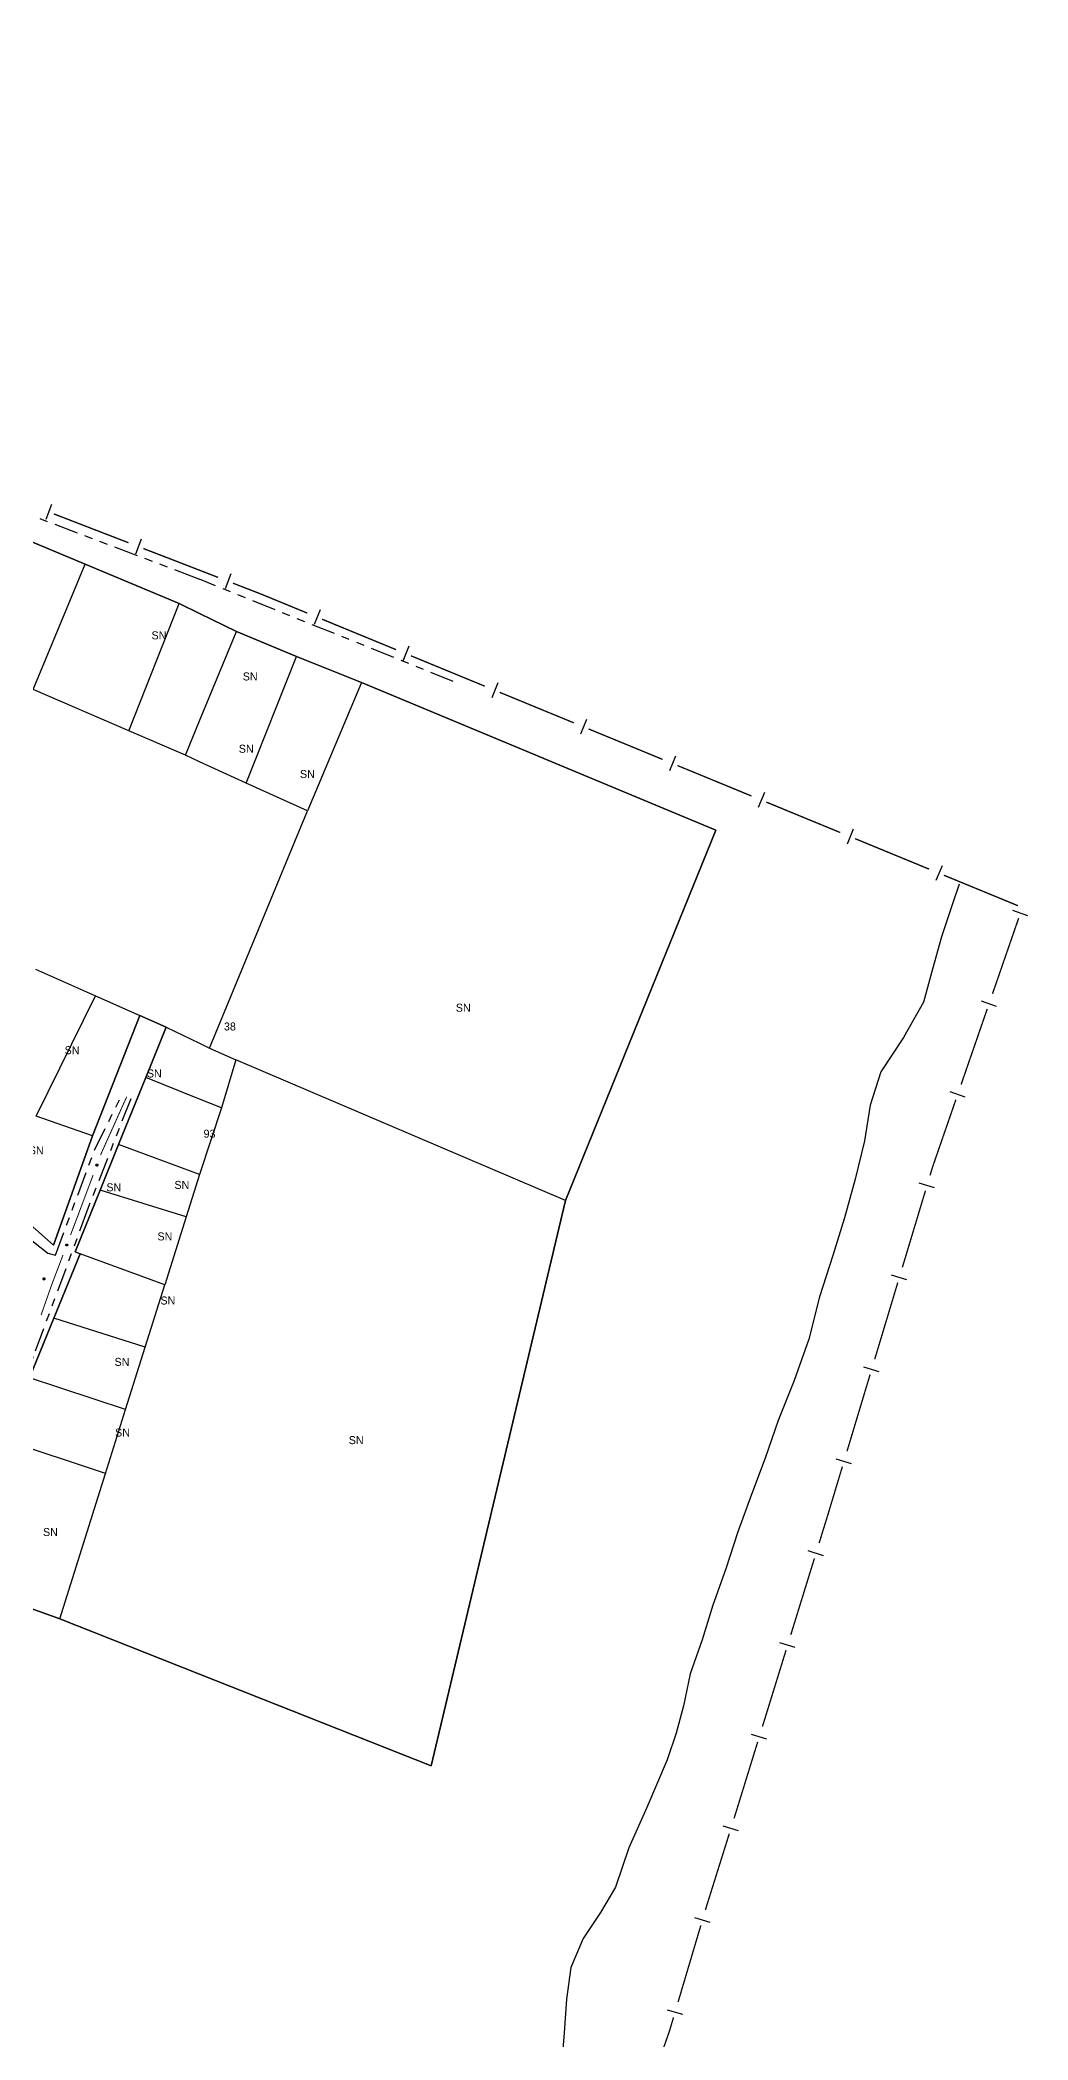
# Model space of a CAD drawing. Extents: x 204373 to 205952, y 4873300 to 4875179.
# Drawn here: x 205766.9 to 205951.9, y 4874047.8 to 4874422.8 of the extents above; entities that cross this region are included whole.
import ezdxf
from ezdxf.enums import TextEntityAlignment as Align

# ---------------------------------------------------------------- set-up
doc = ezdxf.new("R2010")
doc.units = 0
doc.header["$LTSCALE"] = 1.5
doc.header["$MEASUREMENT"] = 0
doc.linetypes.add('TRACO_25', pattern=[8, 3, -1, 1, -1, 1, -1])
for name, color, linetype in [('CD_MALHA_LOTES', 7, 'CONTINUOUS'), ('HD-CURSO-PERENE', 170, 'CONTINUOUS'), ('LM-LIM-SETORES-BAIRROS', 250, 'CONTINUOUS'), ('RU-QUADRA', 220, 'CONTINUOUS'), ('SV-EIXO-RUA-N-PAV', 6, 'CONTINUOUS'), ('SV-RUA-NAO-PAV', 7, 'CONTINUOUS'), ('Th_NmrPort', 1, 'CONTINUOUS')]:
    doc.layers.add(name, color=color, linetype=linetype)

msp = doc.modelspace()

# ---------------------------------------------------------------- linework, layer by layer
at = {"layer": 'CD_MALHA_LOTES', "linetype": 'Continuous', "flags": 128}
for points in [[(205748.847048, 4874335.572142), (205775.328876, 4874324.505637)], [(205765.596145, 4874301.02252), (205775.328876, 4874324.505637)], [(205775.328876, 4874324.505637), (205792.925296, 4874317.15226)], [(205783.467425, 4874293.291082), (205792.925296, 4874317.15226)], [(205792.925296, 4874317.15226), (205796.749621, 4874315.269875)], [(205796.749621, 4874315.269875), (205803.665838, 4874311.865618)], [(205796.749256, 4874295.122635), (205803.665838, 4874311.865618)], [(205803.665838, 4874311.865618), (205814.913735, 4874307.211316)], [(205805.475844, 4874283.42266), (205814.913735, 4874307.211316)], [(205814.913735, 4874307.211316), (205827.066636, 4874302.298441)], [(205827.066636, 4874302.298441), (205816.982314, 4874278.251213)], [(205827.066636, 4874302.298441), (205893.455087, 4874274.6312)], [(205783.467425, 4874293.291082), (205765.596145, 4874301.02252)], [(205794.093574, 4874288.694019), (205796.749256, 4874295.122635)], [(205794.093574, 4874288.694019), (205783.467425, 4874293.291082)], [(205796.749118, 4874287.464183), (205794.093574, 4874288.694019)], [(205805.475844, 4874283.42266), (205796.749118, 4874287.464183)], [(205816.982314, 4874278.251213), (205805.475844, 4874283.42266)], [(205798.623677, 4874233.776768), (205816.982314, 4874278.251213)], [(205893.455087, 4874274.6312), (205865.2707, 4874205.204524)], [(205766.015629, 4874248.590016), (205777.267376, 4874243.582669)], [(205766.131482, 4874221.044875), (205777.267376, 4874243.582669)], [(205777.267376, 4874243.582669), (205785.556139, 4874239.893935)], [(205785.556139, 4874239.893935), (205776.69611, 4874217.342319)], [(205790.474599, 4874237.705081), (205785.556139, 4874239.893935)], [(205786.651415, 4874228.249912), (205790.474599, 4874237.705081)], [(205790.474599, 4874237.705081), (205796.748163, 4874234.680871)], [(205796.748163, 4874234.680871), (205798.623677, 4874233.776768)], [(205798.623677, 4874233.776768), (205803.536552, 4874231.578904)], [(205803.536552, 4874231.578904), (205800.832926, 4874222.577565)], [(205865.2707, 4874205.204524), (205803.536552, 4874231.578904)], [(205781.592609, 4874215.73891), (205786.651415, 4874228.249912)], [(205796.747973, 4874224.211472), (205786.651415, 4874228.249912)], [(205800.832926, 4874222.577565), (205796.747973, 4874224.211472)], [(205776.69611, 4874217.342319), (205766.131482, 4874221.044875)], [(205800.832926, 4874222.577565), (205796.747718, 4874210.085297)], [(205776.69611, 4874217.342319), (205769.389732, 4874196.854841)], [(205778.13235, 4874207.181295), (205781.592609, 4874215.73891)], [(205796.747718, 4874210.085297), (205781.592609, 4874215.73891)], [(205796.747718, 4874210.085297), (205794.251359, 4874202.141902)], [(205769.389732, 4874196.854841), (205758.839831, 4874206.178548)], [(205773.43786, 4874195.571288), (205778.13235, 4874207.181295)], [(205794.251359, 4874202.141902), (205778.13235, 4874207.181295)], [(205865.2707, 4874205.204524), (205840.124539, 4874099.254503)], [(205794.251359, 4874202.141902), (205790.248139, 4874189.403686)], [(205769.464981, 4874183.189671), (205774.380685, 4874195.225371)], [(205774.380685, 4874195.225371), (205773.43786, 4874195.571288)], [(205790.248139, 4874189.403686), (205774.380685, 4874195.225371)], [(205786.568065, 4874177.693719), (205790.248139, 4874189.403686)], [(205764.884921, 4874171.989922), (205769.464981, 4874183.189671)], [(205786.568065, 4874177.693719), (205769.464981, 4874183.189671)], [(205782.902111, 4874166.028683), (205786.568065, 4874177.693719)], [(205782.902111, 4874166.028683), (205764.884921, 4874171.989922)], [(205779.128442, 4874154.020896), (205782.902111, 4874166.028683)], [(205779.128442, 4874154.020896), (205760.130355, 4874160.363447)], [(205770.57455, 4874126.802477), (205779.128442, 4874154.020896)], [(205770.57455, 4874126.802477), (205749.494663, 4874134.355691)], [(205796.746023, 4874116.436249), (205770.57455, 4874126.802477)], [(205840.124539, 4874099.254503), (205796.746023, 4874116.436249)]]:
    msp.add_lwpolyline(points, dxfattribs=at)
at = {"layer": 'HD-CURSO-PERENE', "linetype": 'Continuous'}
msp.add_polyline3d([(205939.02192, 4874264.501077, 2.257165), (205937.708496, 4874260.661958, 2.257165), (205935.757232, 4874254.66137, 2.257165), (205934.031359, 4874248.560762, 2.257165), (205932.380629, 4874242.385143, 2.257165), (205928.601635, 4874235.784564, 2.257165), (205924.396922, 4874229.309017, 2.257165), (205922.395656, 4874223.058404, 2.257165), (205921.295944, 4874216.432712, 2.257165), (205919.570418, 4874209.206979, 2.257165), (205917.569453, 4874201.981257, 2.257165), (205915.36813, 4874194.880557, 2.257165), (205912.891552, 4874187.179802, 2.257165), (205910.915859, 4874179.203996, 2.257165), (205908.138817, 4874171.453248, 2.257165), (205905.111299, 4874163.952538, 2.257165), (205902.709641, 4874156.901852, 2.257165), (205900.157658, 4874150.126203, 2.257165), (205897.580712, 4874143.100528, 2.257165), (205895.354295, 4874136.174849, 2.257165), (205892.877439, 4874129.374194, 2.257165), (205890.87625, 4874122.873553, 2.257165), (205888.649671, 4874116.472932, 2.257165), (205887.424566, 4874110.472315, 2.257165), (205886.048943, 4874105.371804, 2.257165), (205884.322723, 4874100.396321, 2.257165), (205880.519414, 4874091.445482, 2.257165), (205877.1664, 4874083.869777, 2.257165), (205874.689729, 4874076.469055, 2.257165), (205871.861666, 4874071.768649, 2.257165), (205868.607978, 4874066.893241, 2.257165), (205866.280953, 4874061.417728, 2.257165), (205865.506544, 4874055.4921, 2.257165), (205865.05777, 4874049.191417, 2.257165), (205864.558878, 4874043.015749, 2.257165)], dxfattribs=at)
at = {"layer": 'LM-LIM-SETORES-BAIRROS'}
for points in [[(205769.03975, 4874335.69358), (205767.95757, 4874332.895565)], [(205785.827838, 4874329.2005), (205784.745658, 4874326.402485)], [(205802.615146, 4874322.700483), (205801.529649, 4874319.903753)], [(205819.337419, 4874315.959153), (205818.194616, 4874313.185347)], [(205835.980258, 4874309.102338), (205834.837455, 4874306.328531)], [(205852.623096, 4874302.245522), (205851.480294, 4874299.471715)], [(205869.265935, 4874295.388706), (205868.123132, 4874292.6149)], [(205885.908774, 4874288.531891), (205884.765971, 4874285.758084)], [(205902.551612, 4874281.675075), (205901.40881, 4874278.901268)], [(205919.194451, 4874274.818259), (205918.051648, 4874272.044453)], [(205935.83729, 4874267.961444), (205934.694487, 4874265.187637)], [(205951.939715, 4874258.602413), (205949.104376, 4874259.582645)], [(205946.058323, 4874241.590381), (205943.222985, 4874242.570613)], [(205940.176932, 4874224.578349), (205937.341593, 4874225.558581)], [(205934.456329, 4874207.578335), (205931.583551, 4874208.442711)], [(205929.270074, 4874190.341666), (205926.397296, 4874191.206042)], [(205924.08382, 4874173.104997), (205921.211042, 4874173.969372)], [(205918.897565, 4874155.868328), (205916.024787, 4874156.732703)], [(205913.654803, 4874138.637633), (205910.788299, 4874139.522594)], [(205908.345038, 4874121.43861), (205905.478534, 4874122.323571)], [(205903.035272, 4874104.239587), (205900.168768, 4874105.124548)], [(205897.715788, 4874087.036995), (205894.853023, 4874087.933978)], [(205892.37897, 4874069.870462), (205889.502919, 4874070.723887)], [(205887.258419, 4874052.61416), (205884.382369, 4874053.467585)]]:
    msp.add_lwpolyline(points, dxfattribs=at)
at = {"layer": 'LM-LIM-SETORES-BAIRROS', "const_width": 0.25}
for points in [[(205783.421405, 4874328.522946), (205769.431332, 4874333.933846)], [(205796.76463, 4874323.362226), (205786.21942, 4874327.440766)], [(205797.411182, 4874323.11128), (205796.76463, 4874323.362226)], [(205800.207911, 4874322.025783), (205797.411182, 4874323.11128)], [(205808.267924, 4874318.897443), (205803.004641, 4874320.940285)], [(205808.595394, 4874318.762526), (205808.267924, 4874318.897443)], [(205816.916813, 4874315.334118), (205808.595394, 4874318.762526)], [(205833.559652, 4874308.477303), (205819.69062, 4874314.191316)], [(205850.202491, 4874301.620487), (205836.333458, 4874307.3345)], [(205866.845329, 4874294.763671), (205852.976297, 4874300.477684)], [(205883.488168, 4874287.906856), (205869.619136, 4874293.620869)], [(205900.131007, 4874281.05004), (205886.261974, 4874286.764053)], [(205916.773845, 4874274.193224), (205902.904813, 4874279.907237)], [(205933.416684, 4874267.336409), (205919.547652, 4874273.050422)], [(205950.059523, 4874260.479593), (205936.19049, 4874266.193606)], [(205945.294142, 4874243.970723), (205950.195302, 4874258.147416)], [(205939.41275, 4874226.958691), (205944.31391, 4874241.135384)], [(205934.079885, 4874211.533282), (205938.432518, 4874224.123352)], [(205933.59619, 4874209.925708), (205933.884316, 4874210.883301)], [(205933.884316, 4874210.883301), (205934.079885, 4874211.533282)], [(205928.409936, 4874192.689039), (205932.731815, 4874207.05293)], [(205923.223681, 4874175.45237), (205927.54556, 4874189.816261)], [(205918.037427, 4874158.215701), (205922.359306, 4874172.579592)], [(205914.515977, 4874146.512059), (205917.173051, 4874155.342923)], [(205912.811525, 4874140.991116), (205914.28646, 4874145.768623)], [(205914.28646, 4874145.768623), (205914.515977, 4874146.512059)], [(205907.50176, 4874123.792093), (205911.926564, 4874138.124612)], [(205902.191994, 4874106.59307), (205906.616799, 4874120.925589)], [(205896.882229, 4874089.394047), (205901.307033, 4874103.726566)], [(205891.694014, 4874072.835026), (205895.985411, 4874086.531231)], [(205891.509894, 4874072.214541), (205891.694014, 4874072.835026)], [(205886.389344, 4874054.958239), (205890.656469, 4874069.338491)], [(205884.779132, 4874049.531809), (205885.535919, 4874052.082189)], [(205880.707951, 4874037.883039), (205884.667054, 4874049.211124)], [(205884.667054, 4874049.211124), (205884.779132, 4874049.531809)]]:
    msp.add_lwpolyline(points, dxfattribs=at)
at = {"layer": 'RU-QUADRA', "linetype": 'Continuous', "flags": 128}
for points in [[(205749.494663, 4874134.355691), (205770.57455, 4874126.802477), (205796.746023, 4874116.436249), (205840.124539, 4874099.254503), (205865.2707, 4874205.204524), (205893.455087, 4874274.6312), (205827.066636, 4874302.298441), (205814.913735, 4874307.211316), (205803.665838, 4874311.865618), (205796.749621, 4874315.269875), (205792.925296, 4874317.15226), (205775.328876, 4874324.505637), (205748.847048, 4874335.572142)], [(205758.839831, 4874206.178548), (205769.389732, 4874196.854841), (205776.69611, 4874217.342319), (205785.556139, 4874239.893935), (205790.474599, 4874237.705081), (205786.651415, 4874228.249912), (205781.592609, 4874215.73891), (205778.13235, 4874207.181295), (205773.43786, 4874195.571288), (205774.380685, 4874195.225371), (205769.464981, 4874183.189671), (205764.884921, 4874171.989922)]]:
    msp.add_lwpolyline(points, dxfattribs=at)
at = {"layer": 'SV-EIXO-RUA-N-PAV', "const_width": 0.18}
for points in [[(205783.108241, 4874224.677954), (205778.596436, 4874214.645824)], [(205778.344598, 4874214.085854), (205778.208951, 4874213.724468)], [(205778.596436, 4874214.645824), (205778.344598, 4874214.085854)], [(205776.803308, 4874209.979582), (205774.694843, 4874204.362254)], [(205774.589727, 4874204.082205), (205772.57545, 4874198.74904)], [(205774.694843, 4874204.362254), (205774.589727, 4874204.082205)], [(205771.162139, 4874195.007042), (205769.042173, 4874189.394044)], [(205768.962437, 4874189.182929), (205767.052651, 4874183.733563)], [(205769.042173, 4874189.394044), (205768.962437, 4874189.182929)]]:
    msp.add_lwpolyline(points, dxfattribs=at)
at = {"layer": 'SV-EIXO-RUA-N-PAV'}
for points in [[(205777.65968, 4874211.947858), (205777.680534, 4874211.903618), (205777.68941, 4874211.861332), (205777.686662, 4874211.823933), (205777.675617, 4874211.791517), (205777.660581, 4874211.759626), (205777.638329, 4874211.730819), (205777.606548, 4874211.704316), (205777.562317, 4874211.683086), (205777.518401, 4874211.67684), (205777.481591, 4874211.677572), (205777.447126, 4874211.687144), (205777.416391, 4874211.702269), (205777.387232, 4874211.726374), (205777.360689, 4874211.758842), (205777.340417, 4874211.803835), (205777.331999, 4874211.845351), (205777.335607, 4874211.881456), (205777.345449, 4874211.916043), (205777.361189, 4874211.948417), (205777.383196, 4874211.976569), (205777.415935, 4874212.003235), (205777.460608, 4874212.022655), (205777.501919, 4874212.031523), (205777.538065, 4874212.028423), (205777.571899, 4874212.017967), (205777.604068, 4874212.003275), (205777.633957, 4874211.982112), (205777.65968, 4874211.947858)], [(205772.022541, 4874196.97356), (205772.043304, 4874196.929277), (205772.052094, 4874196.886973), (205772.049269, 4874196.849579), (205772.038157, 4874196.817186), (205772.023056, 4874196.785327), (205772.000745, 4874196.756565), (205771.968911, 4874196.730127), (205771.924636, 4874196.708988), (205771.880707, 4874196.702832), (205771.843898, 4874196.703639), (205771.809453, 4874196.713282), (205771.778749, 4874196.72847), (205771.74964, 4874196.752634), (205771.723163, 4874196.785156), (205771.702983, 4874196.830191), (205771.694651, 4874196.871724), (205771.698333, 4874196.907822), (205771.708245, 4874196.942389), (205771.724052, 4874196.97473), (205771.746116, 4874197.002837), (205771.778909, 4874197.029436), (205771.823623, 4874197.048764), (205771.864952, 4874197.057548), (205771.901092, 4874197.054374), (205771.934903, 4874197.043848), (205771.967042, 4874197.029091), (205771.996888, 4874197.007867), (205772.022541, 4874196.97356)], [(205767.565612, 4874190.710443), (205767.614507, 4874190.711554), (205767.656758, 4874190.702511), (205767.689826, 4874190.684825), (205767.714973, 4874190.661577), (205767.73802, 4874190.634896), (205767.755321, 4874190.602869), (205767.76665, 4874190.56307), (205767.768109, 4874190.514028), (205767.756, 4874190.471356), (205767.740396, 4874190.438008), (205767.717664, 4874190.410391), (205767.69137, 4874190.388436), (205767.657508, 4874190.371565), (205767.617063, 4874190.360478), (205767.567714, 4874190.360204), (205767.526354, 4874190.369355), (205767.494818, 4874190.387301), (205767.467198, 4874190.41033), (205767.443995, 4874190.437851), (205767.427193, 4874190.469387), (205767.416103, 4874190.510129), (205767.416479, 4874190.558839), (205767.425135, 4874190.600196), (205767.442633, 4874190.631975), (205767.465917, 4874190.658657), (205767.492397, 4874190.682098), (205767.523867, 4874190.70083), (205767.565612, 4874190.710443)]]:
    msp.add_lwpolyline(points, close=True, dxfattribs=at)
for points in [[(205777.361189, 4874211.948417), (205777.331999, 4874211.845351)], [(205777.371262, 4874211.958206), (205777.338005, 4874211.830772)], [(205777.383196, 4874211.976569), (205777.340417, 4874211.803835)], [(205777.399858, 4874211.98391), (205777.352844, 4874211.788765)], [(205777.415935, 4874212.003235), (205777.360689, 4874211.758842)], [(205777.438354, 4874212.008812), (205777.374551, 4874211.745638)], [(205777.460608, 4874212.022655), (205777.387232, 4874211.726374)], [(205777.479563, 4874212.025409), (205777.402491, 4874211.719118)], [(205777.501919, 4874212.031523), (205777.416391, 4874211.702269)], [(205777.518053, 4874212.026994), (205777.43235, 4874211.697708)], [(205777.538065, 4874212.028423), (205777.447126, 4874211.687144)], [(205777.553665, 4874212.020915), (205777.46253, 4874211.684923)], [(205777.571899, 4874212.017967), (205777.481591, 4874211.677572)], [(205777.587678, 4874212.00669), (205777.503413, 4874211.681237)], [(205777.604068, 4874212.003275), (205777.518401, 4874211.67684)], [(205777.617218, 4874211.988315), (205777.542382, 4874211.6841)], [(205777.633957, 4874211.982112), (205777.562317, 4874211.683086)], [(205777.64484, 4874211.96483), (205777.58391, 4874211.697662)], [(205777.65968, 4874211.947858), (205777.606548, 4874211.704316)], [(205777.67006, 4874211.923299), (205777.624643, 4874211.724639)], [(205777.680534, 4874211.903618), (205777.638329, 4874211.730819)], [(205777.685698, 4874211.879535), (205777.651642, 4874211.753857)], [(205777.68941, 4874211.861332), (205777.660581, 4874211.759626)], [(205771.724052, 4874196.97473), (205771.694651, 4874196.871724)], [(205771.734145, 4874196.984499), (205771.700626, 4874196.857133)], [(205771.746116, 4874197.002837), (205771.702983, 4874196.830191)], [(205771.762793, 4874197.010144), (205771.71538, 4874196.815095)], [(205771.778909, 4874197.029436), (205771.723163, 4874196.785156)], [(205771.80134, 4874197.034967), (205771.736998, 4874196.771924)], [(205771.823623, 4874197.048764), (205771.74964, 4874196.752634)], [(205771.842583, 4874197.051479), (205771.764884, 4874196.745347)], [(205771.864952, 4874197.057548), (205771.778749, 4874196.72847)], [(205771.881076, 4874197.052986), (205771.794699, 4874196.723876)], [(205771.901092, 4874197.054374), (205771.809453, 4874196.713282)], [(205771.916676, 4874197.046833), (205771.824853, 4874196.711029)], [(205771.934903, 4874197.043848), (205771.843898, 4874196.703639)], [(205771.95066, 4874197.032539), (205771.865729, 4874196.707259)], [(205771.967042, 4874197.029091), (205771.880707, 4874196.702832)], [(205771.980162, 4874197.014104), (205771.904703, 4874196.710042)], [(205771.996888, 4874197.007867), (205771.924636, 4874196.708988)], [(205772.007735, 4874196.990562), (205771.946258, 4874196.723519)], [(205772.022541, 4874196.97356), (205771.968911, 4874196.730127)], [(205772.032871, 4874196.948979), (205771.987047, 4874196.750413)], [(205772.043304, 4874196.929277), (205772.000745, 4874196.756565)], [(205772.048419, 4874196.905183), (205772.014106, 4874196.779576)], [(205772.052094, 4874196.886973), (205772.023056, 4874196.785327)], [(205767.416103, 4874190.510129), (205767.617063, 4874190.360478)], [(205767.416479, 4874190.558839), (205767.657508, 4874190.371565)], [(205767.420102, 4874190.532883), (205767.634756, 4874190.36779)], [(205767.421652, 4874190.577282), (205767.67033, 4874190.382568)], [(205767.425135, 4874190.600196), (205767.69137, 4874190.388436)], [(205767.427193, 4874190.469387), (205767.567714, 4874190.360204)], [(205767.427243, 4874190.487594), (205767.586531, 4874190.365449)], [(205767.43582, 4874190.613104), (205767.702013, 4874190.401172)], [(205767.439135, 4874190.45103), (205767.542116, 4874190.368928)], [(205767.442633, 4874190.631975), (205767.717664, 4874190.410391)], [(205767.443995, 4874190.437851), (205767.526354, 4874190.369355)], [(205767.455825, 4874190.643187), (205767.725944, 4874190.423569)], [(205767.465917, 4874190.658657), (205767.740396, 4874190.438008)], [(205767.482626, 4874190.668503), (205767.7459, 4874190.459441)], [(205767.492397, 4874190.682098), (205767.756, 4874190.471356)], [(205767.511406, 4874190.688047), (205767.759095, 4874190.49622)], [(205767.523867, 4874190.70083), (205767.768109, 4874190.514028)], [(205767.544078, 4874190.703765), (205767.763548, 4874190.539678)], [(205767.565612, 4874190.710443), (205767.76665, 4874190.56307)], [(205767.59227, 4874190.709966), (205767.755417, 4874190.587854)], [(205767.614507, 4874190.711554), (205767.755321, 4874190.602869)], [(205767.638615, 4874190.706503), (205767.739666, 4874190.624385)], [(205767.656758, 4874190.702511), (205767.73802, 4874190.634896)]]:
    msp.add_lwpolyline(points, dxfattribs=at)
at = {"layer": 'SV-RUA-NAO-PAV', "linetype": 'TRACO_25'}
for points in [[(205480.384177, 4874452.107704, 9.105434), (205492.882899, 4874447.250407, 8.535731), (205540.486363, 4874426.787233, 8.535731), (205599.325174, 4874401.61668, 7.77334), (205674.579935, 4874370.160058, 6.487057), (205735.935664, 4874344.729683, 6.511793), (205795.137023, 4874322.324734, 5.744971), (205796.749737, 4874321.67389, 5.744971)], [(205844.271527, 4874302.495489, 4.532897), (205796.749737, 4874321.67389, 5.744971)], [(205783.849233, 4874224.289283, 4.829731), (205775.81777, 4874203.687322, 4.953412), (205765.585006, 4874175.909652, 4.953412), (205756.647721, 4874159.39151, 5.200774), (205745.165908, 4874132.180628, 5.200774), (205739.736068, 4874119.779472, 5.151302), (205727.972139, 4874104.078211, 5.176038), (205700.488162, 4874072.050783, 5.250247), (205700.513642, 4874070.625623, 5.250247), (205701.422039, 4874069.371738, 5.176038), (205724.783552, 4874050.547381, 4.804995)], [(205765.355599, 4874197.704759, 6.363376), (205768.297892, 4874195.350925, 6.363376), (205769.739401, 4874194.980558, 6.363376), (205777.066379, 4874214.663492, 4.978148), (205782.121291, 4874224.889422, 4.829731)]]:
    msp.add_polyline3d(points, dxfattribs=at)

# ---------------------------------------------------------------- texts
at = {"layer": 'Th_NmrPort', "color": 1}
for s, p in [('SN', (205787.743999, 4874311.165026)), ('SN', (205804.838468, 4874303.455756)), ('SN', (205804.10659, 4874289.902151)), ('SN', (205815.552556, 4874285.165889)), ('38', (205801.315017, 4874237.843513)), ('SN', (205844.759505, 4874241.355465)), ('SN', (205771.466582, 4874233.38733)), ('SN', (205786.885123, 4874229.029916)), ('93', (205797.499336, 4874217.745332)), ('SN', (205764.762869, 4874214.616932)), ('SN', (205779.287581, 4874207.689762)), ('SN', (205792.044081, 4874208.143184)), ('SN', (205788.865399, 4874198.483734)), ('SN', (205789.424042, 4874186.472914)), ('SN', (205780.820943, 4874174.964873)), ('SN', (205780.932672, 4874161.725039)), ('SN', (205824.696254, 4874160.296967)), ('SN', (205767.413516, 4874143.06637))]:
    msp.add_text(s, height=1.5, dxfattribs=at).set_placement(p, align=Align.MIDDLE_LEFT)

doc.saveas('drawing.dxf')
